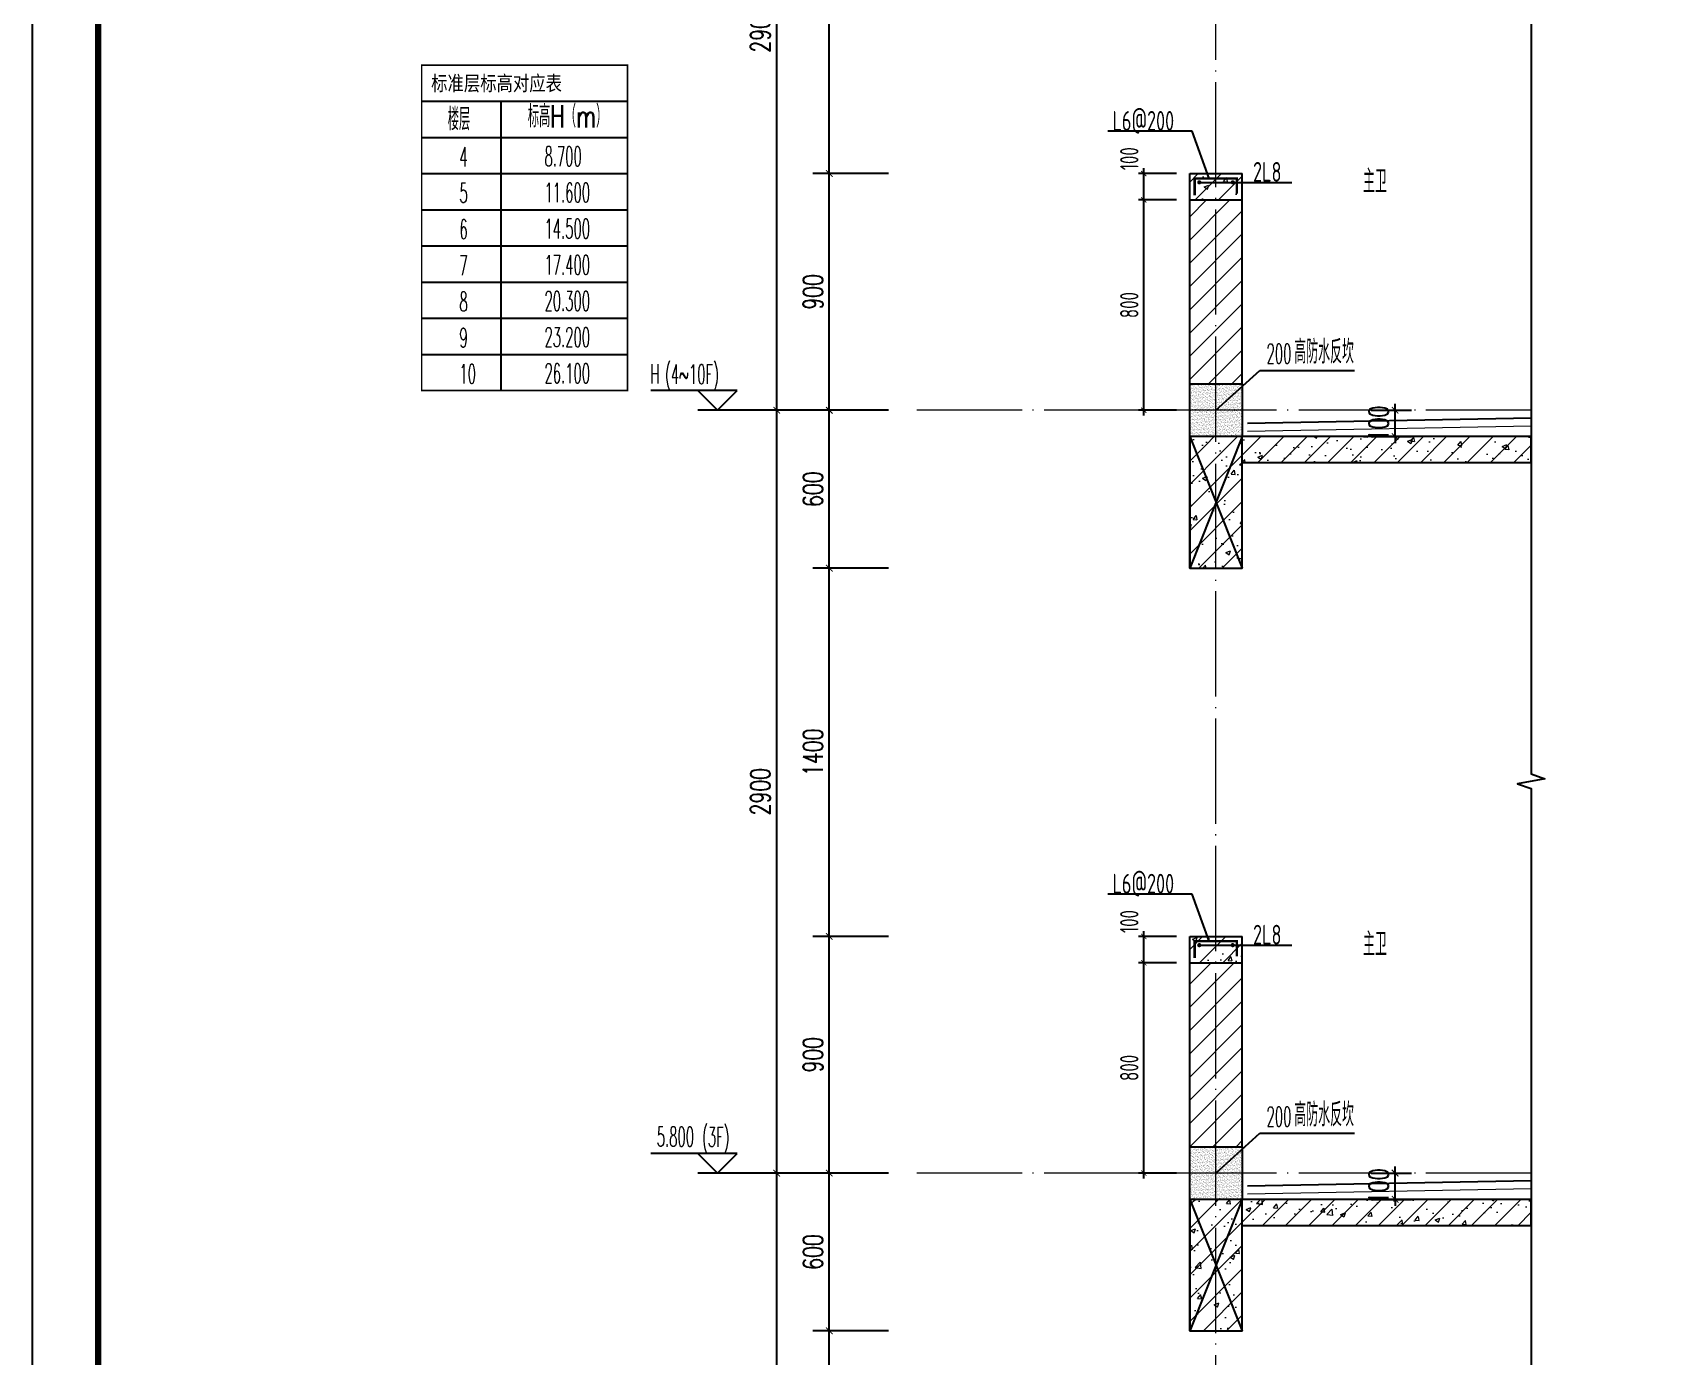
# Model space of a CAD drawing. Extents: x -461650 to 361314, y 245336 to 769729.
# Drawn here: x 277354 to 283522, y 665226 to 670259 of the extents above; entities that cross this region are included whole.
import ezdxf

# ---------------------------------------------------------------- set-up
doc = ezdxf.new("R2010")
doc.units = 0
doc.header["$LTSCALE"] = 1000
doc.linetypes.add('DOTE', pattern=[2.4200000000000004, 2, -0.2, 0.02, -0.2])
doc.layers.get('0').update_dxf_attribs({"linetype": 'CONTINUOUS'})
doc.layers.get('DEFPOINTS').update_dxf_attribs({"linetype": 'CONTINUOUS'})
for name, color, linetype in [('C-Sheet-图框', 101, 'CONTINUOUS'), ('DIM', 2, 'CONTINUOUS'), ('DIM_ELEV', 3, 'CONTINUOUS'), ('DIM_IDEN', 67, 'CONTINUOUS'), ('DIM_SYMB', 3, 'CONTINUOUS'), ('PUB_DIM', 3, 'CONTINUOUS'), ('PUB_TEXT', 2, 'CONTINUOUS'), ('REIN', 6, 'CONTINUOUS'), ('S-大样-砼线', 7, 'CONTINUOUS'), ('S-引出线', 40, 'CONTINUOUS'), ('TEXT', 2, 'CONTINUOUS'), ('WALL', 5, 'CONTINUOUS'), ('yichutu', 7, 'CONTINUOUS'), ('看线', 251, 'CONTINUOUS'), ('立面-看线', 251, 'CONTINUOUS')]:
    doc.layers.add(name, color=color, linetype=linetype)
for name, color, linetype, lineweight in [('DOTE', 19, 'DOTE', 9), ('PUB_HATCH', 8, 'CONTINUOUS', 9), ('内粉刷', 37, 'CONTINUOUS', 9), ('图框', 9, 'CONTINUOUS', 18)]:
    doc.layers.add(name, color=color, linetype=linetype, lineweight=lineweight)
doc.styles.add('_TCH_DIM', font='SIMPLEX.shx', dxfattribs={"width": 0.7, "bigfont": 'GBCBIG.shx'})
doc.styles.add('_TCH_DIM_T3', font='SIMPLEX', dxfattribs={"width": 0.7058823529411765, "bigfont": 'GBCBIG'})
doc.styles.add('DIM_FONT_T3', font='SIMPLEX', dxfattribs={"width": 0.7058823529411765, "bigfont": 'GBCBIG'})
doc.styles.add('TSSD_DIMENSION', font='Tssdeng.shx', dxfattribs={"width": 0.7, "bigfont": 'tssdchn.shx'})
doc.styles.add('w', font='tssdeng.shx', dxfattribs={"width": 0.8, "bigfont": 'tssdchn.shx'})
doc.styles.add('宋体', font='', dxfattribs={"height": 50})
doc.styles.get('宋体').set_extended_font_data('SimSun')
doc.dimstyles.new('_TCH_ARCH&&25', dxfattribs={"dimtxt": 74.375, "dimasz": 25, "dimexe": 62.5, "dimexo": 75, "dimgap": 25, "dimtad": 1, "dimdec": 0, "dimzin": 0, "dimdsep": 46, "dimtxsty": '_TCH_DIM_T3', "dimblk": 'ARCHTICK', "dimcen": 0.09, "dimclrt": 7, "dimazin": 0, "dimtfac": 1, "dimtdec": 0, "dimtix": 1, "dimtmove": 2, "dimatfit": 3, "dimldrblk": 'ARCHTICK', "dimfxl": 0, "dimtolj": 1, "dimtzin": 0, "dimarcsym": 0})
doc.dimstyles.new('TSSD_20_20', dxfattribs={"dimtxt": 60, "dimasz": 20, "dimexe": 20, "dimexo": 50, "dimgap": 20, "dimtad": 1, "dimdec": 0, "dimzin": 0, "dimdsep": 46, "dimtxsty": 'TSSD_DIMENSION', "dimblk": 'ARCHTICK', "dimblk1": 'ARCHTICK', "dimblk2": 'ARCHTICK', "dimcen": 0, "dimdle": 20, "dimclrt": 7, "dimadec": 0, "dimazin": 0, "dimtfac": 1, "dimtdec": 0, "dimtix": 1, "dimtmove": 2, "dimatfit": 3, "dimfxl": 0, "dimtolj": 1, "dimtzin": 0, "dimarcsym": 0})
pattern_1 = [(45, (0, 0), (-44.19417382415921, 44.19417382415922), []), (49.99999999999999, (0, 0), (179.3150456501884, -15.68803374564878), [18.75, -206.25]), (355, (0, 0), (-34.68783340325, 188.048033425003), [15, -165]), (100.4514, (14.94292, -1.307335), (144.6273454285054, 172.3598855152384), [15.9350475, -175.285528]), (46.18420000000002, (0, 50), (266.8102621564111, -41.37975358225452), [28.125, -309.3749999999999]), (96.6356, (22.23418625, 46.55167325), (233.6656763871758, 243.5294677251104), [23.902572, -262.92825]), (351.1842, (0, 50), (233.6654862834068, 243.5296502313311), [22.5, -247.5]), (21, (25, 37.5), (149.2267630296154, -100.6547226663347), [18.75, -206.25]), (326.0000000000001, (25, 37.5), (60.82883298039543, 181.2875112617133), [15, -165]), (71.4514, (37.43555825, 29.1120985), (210.0556571453725, 80.6326241774881), [15.9350475, -175.285528]), (37.50000000000001, (0, 0), (3.039963829322667, 83.22346345782788), [0, -163, 0, -167.5, 0, -165.625]), (7.499999999999999, (0, 0), (65.76738436053715, 98.60292797059006), [0, -95.5, 0, -159.25, 0, -63.125]), (327.5, (-55.75, 0), (133.4556090431022, -5.638717933594939), [0, -62.5, 0, -195, 0, -258.75]), (317.5, (-80.75, 0), (145.7965423355966, 25.02624558307943), [0, -81.25, 0, -129.5, 0, -183.75])]

# ---------------------------------------------------------------- blocks, each defined once
blk = doc.blocks.new('GFDDDDRG')
at = {"layer": '图框'}
blk.add_lwpolyline([(923309.7791572664, -107436.9617041193), (923309.7791572663, -159999.4617041193), (893609.7791572664, -159999.4617041193), (893609.7791572665, -107436.9617041193)], close=True, dxfattribs=at)
blk.add_lwpolyline([(923309.7791572664, -107436.9617041193), (923309.7791572663, -159999.4617041193), (893609.7791572664, -159999.4617041193), (893609.7791572665, -107436.9617041193)], close=True, dxfattribs=at)
at = {"layer": '图框', "const_width": 50}
blk.add_lwpolyline([(894109.7791572664, -159499.4617041193), (922809.7791572663, -159499.4617041193), (922809.7791572664, -108686.9617041193), (894109.7791572665, -108686.9617041193)], close=True, dxfattribs=at)
blk = doc.blocks.new('A$C4D992532')
at = {"layer": 'C-Sheet-图框', "color": 0}
for p, q in [((-871.8383832278196, 1099.999999999956), (-89.08579783234745, 1099.999999999956)), ((-871.8383832278196, 1099.999999999985), (-89.08579783234745, 1099.999999999985)), ((-571.5260266673286, 1099.999999999985), (-571.5260266673286, -1.455191522836685e-11)), ((-871.8383832278196, 962.4999999999854), (-89.08579783234745, 962.4999999999854)), ((-871.8383832278196, 824.9999999999854), (-89.08579783234745, 824.9999999999854)), ((-871.8383832278196, 687.4999999999854), (-89.08579783234745, 687.4999999999854)), ((-871.8383832278196, 549.9999999999854), (-89.08579783234745, 549.9999999999854)), ((-871.8383832278196, 412.4999999999854), (-89.08579783234745, 412.4999999999854)), ((-871.8383832278196, 274.9999999999854), (-89.08579783234745, 274.9999999999854)), ((-871.8383832278196, 137.4999999999854), (-89.08579783234745, 137.4999999999854))]:
    blk.add_line(p, q, dxfattribs=at)
at = {"layer": 'C-Sheet-图框', "color": 0, "const_width": 5.999999999999876}
blk.add_lwpolyline([(-871.8383832278196, -2.91038304567337e-11), (-89.08579783234745, 0), (-89.08579783234745, 1237.499999999956), (-871.8383832278196, 1237.499999999956)], close=True, dxfattribs=at)
at = {"layer": 'PUB_TEXT', "color": 2, "style": '宋体', "width": 0.8}
blk.add_text('标准层标高对应表', height=56.9620253164557, dxfattribs=at).set_placement((-835.8477062607417, 1139.932586226772))
at = {"layer": 'PUB_TEXT', "style": '_TCH_DIM'}
for s, height, width, p in [('楼层', 84.39716312056737, 0.7, (-772.7103564752033, 989.4725958884665)), ('标高H（m）', 84.39716312056737, 0.7, (-468.1956964195706, 1000.562479942731)), ('4', 74.375, 0.4941176470588236, (-728.4145376265515, 851.3391062311857)), ('8.700', 74.375, 0.4941176470588236, (-405.0415018692147, 853.2302326417557)), ('5', 74.375, 0.4941176470588236, (-728.4145376265515, 713.8391062311857)), ('11.600', 74.375, 0.4941176470588236, (-405.0415018692147, 715.7302326417266)), ('6', 74.375, 0.4941176470588236, (-728.4145376265515, 576.3391062311857)), ('14.500', 74.375, 0.4941176470588236, (-405.0415018692147, 578.2302326417266)), ('7', 74.375, 0.4941176470588236, (-728.4145376265515, 438.8391062311857)), ('17.400', 74.375, 0.4941176470588236, (-405.0415018692147, 440.7302326417266)), ('8', 74.375, 0.4941176470588236, (-728.4145376265515, 301.3391062311857)), ('20.300', 74.375, 0.4941176470588236, (-405.0415018692147, 303.2302326417266)), ('9', 74.375, 0.4941176470588236, (-728.4145376265515, 163.8391062311857)), ('23.200', 74.375, 0.4941176470588236, (-405.0415018693311, 165.7302326417266)), ('10', 74.375, 0.4941176470588236, (-728.4145376265515, 26.33910623118572)), ('26.100', 74.375, 0.4941176470588236, (-405.0415018693311, 28.23023264172662))]:
    blk.add_text(s, height=height, dxfattribs=dict(at, width=width)).set_placement(p)
blk = doc.blocks.new('yct-1051-594-26275-14850-25-1002.0')
at = {"layer": 'yichutu', "color": 7}
blk.add_lwpolyline([(0, 0), (0, 14850), (26275, 14850), (26275, 0)], close=True, dxfattribs=at)
blk = doc.blocks.new('_ArchTick')
at = {"color": 0, "linetype": 'ByBlock', "const_width": 0.15}
blk.add_lwpolyline([(-0.5, -0.5), (0.5, 0.5)], dxfattribs=at)
blk = doc.blocks.new('*D266')
at = {"layer": 'DEFPOINTS', "color": 0}
for p in [(1158057.574142566, 465143.3721649078), (1158223.534027657, 465143.3721649078), (1158057.574142566, 465043.3721650917)]:
    blk.add_point(p, dxfattribs=at)
at = {"layer": 'PUB_DIM', "color": 0, "lineweight": -2}
for p, q in [((1158132.574142566, 465143.3721649078), (1158286.034027657, 465143.3721649078)), ((1158223.534027657, 465143.3721649078), (1158223.534027657, 465168.3721649078)), ((1158223.534027657, 465043.3721650917), (1158223.534027657, 465143.3721649078)), ((1158132.574142566, 465043.3721650917), (1158286.034027657, 465043.3721650917)), ((1158223.534027657, 465043.3721650917), (1158223.534027657, 465018.3721650917))]:
    blk.add_line(p, q, dxfattribs=at)
at = {"layer": 'PUB_DIM', "color": 0, "lineweight": -2, "xscale": 25, "yscale": 25, "zscale": 25}
for p, rotation in [((1158223.534027657, 465143.3721649078), 270), ((1158223.534027657, 465043.3721650917), 90)]:
    blk.add_blockref('_ArchTick', p, dxfattribs=dict(at, rotation=rotation))
at = {"layer": 'PUB_DIM', "color": 7, "insert": (1158161.346527657, 465093.3721649999), "char_height": 74.375, "attachment_point": 5, "rotation": 90, "style": '_TCH_DIM_T3'}
blk.add_mtext('\\A1;100', dxfattribs=at)
blk = doc.blocks.new('*D912')
at = {"layer": 'DEFPOINTS', "color": 0}
for p in [(280383.7566937079, 665322.9823090263), (280683.7566937286, 665322.9823090263), (280683.7566937286, 663922.9824465467)]:
    blk.add_point(p, dxfattribs=at)
at = {"layer": 'PUB_DIM', "color": 0, "lineweight": -2}
for p, q in [((280608.7566937286, 665322.9823090263), (280321.2566937079, 665322.9823090263)), ((280383.7566937079, 663922.9824465467), (280383.7566937079, 665322.9823090263)), ((280608.7566937286, 663922.9824465467), (280321.2566937079, 663922.9824465467))]:
    blk.add_line(p, q, dxfattribs=at)
at = {"layer": 'PUB_DIM', "color": 0, "lineweight": -2, "xscale": 25, "yscale": 25, "zscale": 25}
for p, rotation in [((280383.7566937079, 665322.9823090263), 90), ((280383.7566937079, 663922.9824465467), 270)]:
    blk.add_blockref('_ArchTick', p, dxfattribs=dict(at, rotation=rotation))
at = {"layer": 'PUB_DIM', "color": 7, "insert": (280321.5691937078, 664622.9823777867), "char_height": 74.375, "attachment_point": 5, "rotation": 90, "style": '_TCH_DIM_T3'}
blk.add_mtext('\\A1;1400', dxfattribs=at)
blk = doc.blocks.new('*D913')
at = {"layer": 'DEFPOINTS', "color": 0}
for p in [(280383.7566937079, 665922.9823090261), (280683.7566937286, 665922.9823090261), (280683.7566937286, 665322.9823090263)]:
    blk.add_point(p, dxfattribs=at)
at = {"layer": 'PUB_DIM', "color": 0, "lineweight": -2}
for p, q in [((280608.7566937286, 665922.9823090261), (280321.2566937079, 665922.9823090261)), ((280383.7566937079, 665322.9823090263), (280383.7566937079, 665922.9823090261)), ((280608.7566937286, 665322.9823090263), (280321.2566937079, 665322.9823090263))]:
    blk.add_line(p, q, dxfattribs=at)
at = {"layer": 'PUB_DIM', "color": 0, "lineweight": -2, "xscale": 25, "yscale": 25, "zscale": 25}
for p, rotation in [((280383.7566937079, 665922.9823090261), 90), ((280383.7566937079, 665322.9823090263), 270)]:
    blk.add_blockref('_ArchTick', p, dxfattribs=dict(at, rotation=rotation))
at = {"layer": 'PUB_DIM', "color": 7, "insert": (280321.5691937078, 665622.9823090263), "char_height": 74.375, "attachment_point": 5, "rotation": 90, "style": '_TCH_DIM_T3'}
blk.add_mtext('\\A1;600', dxfattribs=at)
blk = doc.blocks.new('*D914')
at = {"layer": 'DEFPOINTS', "color": 0}
for p in [(280383.7566937079, 666822.9824465467), (280683.7566937286, 666822.9824465467), (280683.7566937286, 665922.9823090261)]:
    blk.add_point(p, dxfattribs=at)
at = {"layer": 'PUB_DIM', "color": 0, "lineweight": -2}
for p, q in [((280608.7566937286, 666822.9824465467), (280321.2566937079, 666822.9824465467)), ((280383.7566937079, 665922.9823090261), (280383.7566937079, 666822.9824465467)), ((280608.7566937286, 665922.9823090261), (280321.2566937079, 665922.9823090261))]:
    blk.add_line(p, q, dxfattribs=at)
at = {"layer": 'PUB_DIM', "color": 0, "lineweight": -2, "xscale": 25, "yscale": 25, "zscale": 25}
for p, rotation in [((280383.7566937079, 666822.9824465467), 90), ((280383.7566937079, 665922.9823090261), 270)]:
    blk.add_blockref('_ArchTick', p, dxfattribs=dict(at, rotation=rotation))
at = {"layer": 'PUB_DIM', "color": 7, "insert": (280321.5691937078, 666372.9823777864), "char_height": 74.375, "attachment_point": 5, "rotation": 90, "style": '_TCH_DIM_T3'}
blk.add_mtext('\\A1;900', dxfattribs=at)
blk = doc.blocks.new('*D915')
at = {"layer": 'DEFPOINTS', "color": 0}
for p in [(280383.7566937079, 668222.9823090261), (280683.7566937286, 668222.9823090261), (280683.7566937286, 666822.9824465467)]:
    blk.add_point(p, dxfattribs=at)
at = {"layer": 'PUB_DIM', "color": 0, "lineweight": -2}
for p, q in [((280608.7566937286, 668222.9823090261), (280321.2566937079, 668222.9823090261)), ((280383.7566937079, 666822.9824465467), (280383.7566937079, 668222.9823090261)), ((280608.7566937286, 666822.9824465467), (280321.2566937079, 666822.9824465467))]:
    blk.add_line(p, q, dxfattribs=at)
at = {"layer": 'PUB_DIM', "color": 0, "lineweight": -2, "xscale": 25, "yscale": 25, "zscale": 25}
for p, rotation in [((280383.7566937079, 668222.9823090261), 90), ((280383.7566937079, 666822.9824465467), 270)]:
    blk.add_blockref('_ArchTick', p, dxfattribs=dict(at, rotation=rotation))
at = {"layer": 'PUB_DIM', "color": 7, "insert": (280321.5691937078, 667522.9823777864), "char_height": 74.375, "attachment_point": 5, "rotation": 90, "style": '_TCH_DIM_T3'}
blk.add_mtext('\\A1;1400', dxfattribs=at)
blk = doc.blocks.new('*D916')
at = {"layer": 'DEFPOINTS', "color": 0}
for p in [(280383.7566937079, 668822.9823090257), (280683.7566937286, 668822.9823090257), (280683.7566937286, 668222.9823090261)]:
    blk.add_point(p, dxfattribs=at)
at = {"layer": 'PUB_DIM', "color": 0, "lineweight": -2}
for p, q in [((280608.7566937286, 668822.9823090257), (280321.2566937079, 668822.9823090257)), ((280383.7566937079, 668222.9823090261), (280383.7566937079, 668822.9823090257)), ((280608.7566937286, 668222.9823090261), (280321.2566937079, 668222.9823090261))]:
    blk.add_line(p, q, dxfattribs=at)
at = {"layer": 'PUB_DIM', "color": 0, "lineweight": -2, "xscale": 25, "yscale": 25, "zscale": 25}
for p, rotation in [((280383.7566937079, 668822.9823090257), 90), ((280383.7566937079, 668222.9823090261), 270)]:
    blk.add_blockref('_ArchTick', p, dxfattribs=dict(at, rotation=rotation))
at = {"layer": 'PUB_DIM', "color": 7, "insert": (280321.5691937078, 668522.982309026), "char_height": 74.375, "attachment_point": 5, "rotation": 90, "style": '_TCH_DIM_T3'}
blk.add_mtext('\\A1;600', dxfattribs=at)
blk = doc.blocks.new('*D917')
at = {"layer": 'DEFPOINTS', "color": 0}
for p in [(280383.7566937079, 669722.9824465464), (280683.7566937286, 669722.9824465464), (280683.7566937286, 668822.9823090257)]:
    blk.add_point(p, dxfattribs=at)
at = {"layer": 'PUB_DIM', "color": 0, "lineweight": -2}
for p, q in [((280608.7566937286, 669722.9824465464), (280321.2566937079, 669722.9824465464)), ((280383.7566937079, 668822.9823090257), (280383.7566937079, 669722.9824465464)), ((280608.7566937286, 668822.9823090257), (280321.2566937079, 668822.9823090257))]:
    blk.add_line(p, q, dxfattribs=at)
at = {"layer": 'PUB_DIM', "color": 0, "lineweight": -2, "xscale": 25, "yscale": 25, "zscale": 25}
for p, rotation in [((280383.7566937079, 669722.9824465464), 90), ((280383.7566937079, 668822.9823090257), 270)]:
    blk.add_blockref('_ArchTick', p, dxfattribs=dict(at, rotation=rotation))
at = {"layer": 'PUB_DIM', "color": 7, "insert": (280321.5691937078, 669272.9823777862), "char_height": 74.375, "attachment_point": 5, "rotation": 90, "style": '_TCH_DIM_T3'}
blk.add_mtext('\\A1;900', dxfattribs=at)
blk = doc.blocks.new('*D918')
at = {"layer": 'DEFPOINTS', "color": 0}
for p in [(280383.7566937079, 671122.9823090126), (280683.7566937286, 671122.9823090126), (280683.7566937286, 669722.9824465464)]:
    blk.add_point(p, dxfattribs=at)
at = {"layer": 'PUB_DIM', "color": 0, "lineweight": -2}
for p, q in [((280608.7566937286, 671122.9823090126), (280321.2566937079, 671122.9823090126)), ((280383.7566937079, 669722.9824465464), (280383.7566937079, 671122.9823090126)), ((280608.7566937286, 669722.9824465464), (280321.2566937079, 669722.9824465464))]:
    blk.add_line(p, q, dxfattribs=at)
at = {"layer": 'PUB_DIM', "color": 0, "lineweight": -2, "xscale": 25, "yscale": 25, "zscale": 25}
for p, rotation in [((280383.7566937079, 671122.9823090126), 90), ((280383.7566937079, 669722.9824465464), 270)]:
    blk.add_blockref('_ArchTick', p, dxfattribs=dict(at, rotation=rotation))
at = {"layer": 'PUB_DIM', "color": 7, "insert": (280321.5691937078, 670422.9823777797), "char_height": 74.375, "attachment_point": 5, "rotation": 90, "style": '_TCH_DIM_T3'}
blk.add_mtext('\\A1;1400', dxfattribs=at)
blk = doc.blocks.new('*D926')
at = {"layer": 'DEFPOINTS', "color": 0}
for p in [(280183.756693703, 665922.982309026), (280683.7566937282, 665922.982309026), (280683.7566937282, 663022.982309026)]:
    blk.add_point(p, dxfattribs=at)
at = {"layer": 'PUB_DIM', "color": 0, "lineweight": -2}
for p, q in [((280608.7566937282, 665922.982309026), (280121.256693703, 665922.982309026)), ((280183.756693703, 663022.982309026), (280183.756693703, 665922.982309026)), ((280608.7566937282, 663022.982309026), (280121.256693703, 663022.982309026))]:
    blk.add_line(p, q, dxfattribs=at)
at = {"layer": 'PUB_DIM', "color": 0, "lineweight": -2, "xscale": 25, "yscale": 25, "zscale": 25}
for p, rotation in [((280183.756693703, 665922.982309026), 90), ((280183.756693703, 663022.982309026), 270)]:
    blk.add_blockref('_ArchTick', p, dxfattribs=dict(at, rotation=rotation))
at = {"layer": 'PUB_DIM', "color": 7, "insert": (280121.5691937029, 664472.9823090261), "char_height": 74.375, "attachment_point": 5, "rotation": 90, "style": '_TCH_DIM_T3'}
blk.add_mtext('\\A1;2900', dxfattribs=at)
blk = doc.blocks.new('*D927')
at = {"layer": 'DEFPOINTS', "color": 0}
for p in [(280183.756693703, 668822.9823090257), (280683.7566937282, 668822.9823090257), (280683.7566937282, 665922.982309026)]:
    blk.add_point(p, dxfattribs=at)
at = {"layer": 'PUB_DIM', "color": 0, "lineweight": -2}
for p, q in [((280608.7566937282, 668822.9823090257), (280121.256693703, 668822.9823090257)), ((280183.756693703, 665922.982309026), (280183.756693703, 668822.9823090257)), ((280608.7566937282, 665922.982309026), (280121.256693703, 665922.982309026))]:
    blk.add_line(p, q, dxfattribs=at)
at = {"layer": 'PUB_DIM', "color": 0, "lineweight": -2, "xscale": 25, "yscale": 25, "zscale": 25}
for p, rotation in [((280183.756693703, 668822.9823090257), 90), ((280183.756693703, 665922.982309026), 270)]:
    blk.add_blockref('_ArchTick', p, dxfattribs=dict(at, rotation=rotation))
at = {"layer": 'PUB_DIM', "color": 7, "insert": (280121.5691937029, 667372.982309026), "char_height": 74.375, "attachment_point": 5, "rotation": 90, "style": '_TCH_DIM_T3'}
blk.add_mtext('\\A1;2900', dxfattribs=at)
blk = doc.blocks.new('*D928')
at = {"layer": 'DEFPOINTS', "color": 0}
for p in [(280183.756693703, 671722.982309026), (280683.7566937282, 671722.982309026), (280683.7566937282, 668822.9823090257)]:
    blk.add_point(p, dxfattribs=at)
at = {"layer": 'PUB_DIM', "color": 0, "lineweight": -2}
for p, q in [((280608.7566937282, 671722.982309026), (280121.256693703, 671722.982309026)), ((280183.756693703, 668822.9823090257), (280183.756693703, 671722.982309026)), ((280608.7566937282, 668822.9823090257), (280121.256693703, 668822.9823090257))]:
    blk.add_line(p, q, dxfattribs=at)
at = {"layer": 'PUB_DIM', "color": 0, "lineweight": -2, "xscale": 25, "yscale": 25, "zscale": 25}
for p, rotation in [((280183.756693703, 671722.982309026), 90), ((280183.756693703, 668822.9823090257), 270)]:
    blk.add_blockref('_ArchTick', p, dxfattribs=dict(at, rotation=rotation))
at = {"layer": 'PUB_DIM', "color": 7, "insert": (280121.5691937029, 670272.982309026), "char_height": 74.375, "attachment_point": 5, "rotation": 90, "style": '_TCH_DIM_T3'}
blk.add_mtext('\\A1;2900', dxfattribs=at)
blk = doc.blocks.new('20210809.02282059')
at = {"layer": 'REIN', "const_width": 9}
blk.add_lwpolyline([(87484.17413905729, 66580.93723980524), (87484.17413905729, 66644.7473179046), (87644.05902665015, 66644.7473179046), (87644.05902665015, 66586.78243779903)], dxfattribs=at)
at = {"layer": 'REIN', "const_width": 8}
for points in [[(87497.66146427253, 66629.68552062381, 1), (87505.66146427253, 66629.68552062381, 1)], [(87625.09821334062, 66629.68552062381, 1), (87633.09821334062, 66629.68552062381, 1)]]:
    blk.add_lwpolyline(points, format="xyb", close=True, dxfattribs=at)
at = {"layer": 'S-引出线'}
for p, q in [((87474.5888281595, 66823.76058760582), (87154.50981688779, 66823.76058760582)), ((87538.80876634456, 66644.7473179046), (87474.5888281595, 66823.76058760582)), ((87501.66146427253, 66629.68552062381), (87853.2882327484, 66629.68552062381))]:
    blk.add_line(p, q, dxfattribs=at)
at = {"layer": 'TEXT', "style": 'w', "width": 0.7}
for s, p in [('L6@200', (87171.47256206069, 66825.93027499522)), ('2L8', (87706.15828353167, 66632.06966891466))]:
    blk.add_text(s, height=75, rotation=1.867629851175362e-07, dxfattribs=at).set_placement(p)
blk = doc.blocks.new('20210809.03232467')
at = {"layer": 'S-大样-砼线'}
for p, q in [((87154.50981688779, 67080.93735919218), (87354.50981570501, 66580.93723981472)), ((87354.51276363153, 67080.93735919014), (87154.51276483014, 66580.93723980524))]:
    blk.add_line(p, q, dxfattribs=at)
blk.add_lwpolyline([(87354.50982275046, 67080.93735918641), (87154.50981688779, 67080.93735918641), (87154.50981688965, 66580.93723980896), (87354.5098227514, 66580.93723980896)], close=True, dxfattribs=at)
blk = doc.blocks.new('*D2002')
at = {"layer": 'DEFPOINTS', "color": 0}
for p in [(281579.3400910634, 669722.9824465464), (281753.9508575127, 669722.9824465464), (281753.9508575127, 669622.9824465465)]:
    blk.add_point(p, dxfattribs=at)
at = {"layer": 'DIM', "color": 0, "lineweight": -2}
for p, q in [((281703.9508575127, 669722.9824465464), (281559.3400910634, 669722.9824465464)), ((281579.3400910634, 669602.9824465465), (281579.3400910634, 669742.9824465464)), ((281703.9508575127, 669622.9824465465), (281559.3400910634, 669622.9824465465))]:
    blk.add_line(p, q, dxfattribs=at)
at = {"layer": 'DIM', "color": 0, "lineweight": -2, "xscale": 20, "yscale": 20, "zscale": 20}
for p, rotation in [((281579.3400910634, 669722.9824465464), 90), ((281579.3400910634, 669622.9824465465), 270)]:
    blk.add_blockref('_ArchTick', p, dxfattribs=dict(at, rotation=rotation))
at = {"layer": 'DIM', "color": 7, "insert": (281524.3400910633, 669779.4311644953), "char_height": 70, "attachment_point": 5, "rotation": 90, "style": 'TSSD_DIMENSION'}
blk.add_mtext('\\A1;100', dxfattribs=at)
blk = doc.blocks.new('*D2003')
at = {"layer": 'DEFPOINTS', "color": 0}
for p in [(281579.3400910634, 666822.9824465467), (281753.9508575127, 666822.9824465467), (281753.9508575127, 666722.9824465468)]:
    blk.add_point(p, dxfattribs=at)
at = {"layer": 'DIM', "color": 0, "lineweight": -2}
for p, q in [((281703.9508575127, 666822.9824465467), (281559.3400910634, 666822.9824465467)), ((281579.3400910634, 666702.9824465468), (281579.3400910634, 666842.9824465467)), ((281703.9508575127, 666722.9824465468), (281559.3400910634, 666722.9824465468))]:
    blk.add_line(p, q, dxfattribs=at)
at = {"layer": 'DIM', "color": 0, "lineweight": -2, "xscale": 20, "yscale": 20, "zscale": 20}
for p, rotation in [((281579.3400910634, 666822.9824465467), 90), ((281579.3400910634, 666722.9824465468), 270)]:
    blk.add_blockref('_ArchTick', p, dxfattribs=dict(at, rotation=rotation))
at = {"layer": 'DIM', "color": 7, "insert": (281524.3400910633, 666879.4311644955), "char_height": 70, "attachment_point": 5, "rotation": 90, "style": 'TSSD_DIMENSION'}
blk.add_mtext('\\A1;100', dxfattribs=at)
blk = doc.blocks.new('*D2033')
at = {"layer": 'DEFPOINTS', "color": 0}
for p in [(281579.3400910634, 666722.9824465468), (281753.9508575127, 666722.9824465468), (281753.9508575127, 665922.982309026)]:
    blk.add_point(p, dxfattribs=at)
at = {"layer": 'DIM', "color": 0, "lineweight": -2}
for p, q in [((281579.3400910634, 665902.982309026), (281579.3400910634, 666742.9824465468)), ((281703.9508575127, 666722.9824465468), (281559.3400910634, 666722.9824465468)), ((281703.9508575127, 665922.982309026), (281559.3400910634, 665922.982309026))]:
    blk.add_line(p, q, dxfattribs=at)
at = {"layer": 'DIM', "color": 0, "lineweight": -2, "xscale": 20, "yscale": 20, "zscale": 20}
for p, rotation in [((281579.3400910634, 666722.9824465468), 90), ((281579.3400910634, 665922.982309026), 270)]:
    blk.add_blockref('_ArchTick', p, dxfattribs=dict(at, rotation=rotation))
at = {"layer": 'DIM', "color": 7, "insert": (281524.3400910633, 666322.9823777864), "char_height": 70, "attachment_point": 5, "rotation": 90, "style": 'TSSD_DIMENSION'}
blk.add_mtext('\\A1;800', dxfattribs=at)
blk = doc.blocks.new('*D2034')
at = {"layer": 'DEFPOINTS', "color": 0}
for p in [(281579.3400910634, 669622.9824465465), (281753.9508575127, 669622.9824465465), (281753.9508575127, 668822.9823090257)]:
    blk.add_point(p, dxfattribs=at)
at = {"layer": 'DIM', "color": 0, "lineweight": -2}
for p, q in [((281579.3400910634, 668802.9823090257), (281579.3400910634, 669642.9824465465)), ((281703.9508575127, 669622.9824465465), (281559.3400910634, 669622.9824465465)), ((281703.9508575127, 668822.9823090257), (281559.3400910634, 668822.9823090257))]:
    blk.add_line(p, q, dxfattribs=at)
at = {"layer": 'DIM', "color": 0, "lineweight": -2, "xscale": 20, "yscale": 20, "zscale": 20}
for p, rotation in [((281579.3400910634, 669622.9824465465), 90), ((281579.3400910634, 668822.9823090257), 270)]:
    blk.add_blockref('_ArchTick', p, dxfattribs=dict(at, rotation=rotation))
at = {"layer": 'DIM', "color": 7, "insert": (281524.3400910633, 669222.9823777862), "char_height": 70, "attachment_point": 5, "rotation": 90, "style": 'TSSD_DIMENSION'}
blk.add_mtext('\\A1;800', dxfattribs=at)
blk = doc.blocks.new('gdfgdgrdfaw')
at = {"layer": 'PUB_HATCH'}
h = blk.add_hatch(dxfattribs=at)
h.set_pattern_fill('钢筋混凝土', color=256, scale=25, style=0)
h.set_pattern_definition(pattern_1)
h.paths.add_polyline_path([(1157642.391776409, 465943.3721650821), (1157642.391776409, 466043.3721650821), (1157442.391776409, 466043.3721650821), (1157442.391776409, 465943.3721650821)])
h = blk.add_hatch(dxfattribs=at)
h.set_pattern_fill('普通砖', color=256, scale=25, style=0)
h.set_pattern_definition([(45, (0, 44.8778375), (-44.19419150182874, 44.19419150182875), [])])
h.paths.add_polyline_path([(1157642.391769704, 465243.3721650823), (1157642.391769704, 465943.3721650821), (1157442.391769704, 465943.3721650821), (1157442.391769704, 465243.3721650823)])
h = blk.add_hatch(dxfattribs=at)
h.set_pattern_fill('钢筋混凝土', color=256, scale=25, style=0)
h.set_pattern_definition(pattern_1)
h.paths.add_polyline_path([(1157642.391769704, 464543.3721639105), (1157642.391774331, 464943.3721650844), (1157442.391775368, 465043.3721651007), (1157442.391769704, 464543.3721662128)])
h = blk.add_hatch(dxfattribs=at)
h.set_pattern_fill('钢筋混凝土', color=256, scale=25, style=0)
h.set_pattern_definition(pattern_1)
h.paths.add_polyline_path([(1158740.916688931, 465043.3721650868), (1157442.391775368, 465043.3721651007), (1157642.391774331, 464943.3721650844), (1158740.916688931, 464943.3721650868)])
at = {"layer": '立面-看线'}
h = blk.add_hatch(dxfattribs=at)
h.set_pattern_fill('碎沙', color=256, scale=4)
h.set_pattern_definition([(37.50000000000001, (356389.1521258352, 79681.41970536293), (-0.32000625919681, 9.788264746586847), [0, -7.7216, 0, -8.636000000000001, 0, -8.255]), (7.499999999999999, (356389.1521258352, 79681.41970536293), (8.990465662760052, 14.33650201136708), [0, -4.1656, 0, -6.9596, 0, -2.667]), (327.5, (356382.9037258351, 79681.41970536293), (15.81984740482916, 0.028743693570914), [0, -2.54, 0, -9.144, 0, -11.938]), (317.5, (356382.9037258351, 79681.41970536293), (15.27112904944595, 4.458586465144325), [0, -1.27, 0, -5.9944, 0, -6.858])])
h.paths.add_polyline_path([(1157442.391776461, 465043.3721649967), (1157642.391776523, 465043.3721646604), (1157642.391776554, 465243.3721648258), (1157442.391776492, 465243.3721653387)])
at = {"layer": 'DIM_IDEN'}
for p, q in [((1157542.392034936, 465143.3722684763), (1157709.202950143, 465294.8897628722)), ((1157709.202950143, 465294.8897628722), (1158069.379461748, 465294.8897628722))]:
    blk.add_line(p, q, dxfattribs=at)
at = {"layer": 'WALL'}
for p, q in [((1157442.391776409, 465943.3721650821), (1157442.391776409, 466043.3721650821)), ((1157442.391776409, 466043.3721650821), (1157642.391776409, 466043.3721650821)), ((1157642.391776409, 465943.3721650821), (1157642.391776409, 466043.3721650821)), ((1157442.391769704, 465243.3721650823), (1157442.391769704, 465943.3721650821)), ((1157442.391776409, 465943.3721650821), (1157642.391776409, 465943.3721650821)), ((1157642.391769704, 465243.3721650823), (1157642.391769704, 465943.3721650821)), ((1157442.391769704, 465243.3721650823), (1157642.391769704, 465243.3721650823)), ((1157442.391769704, 464543.3721662128), (1157442.391775368, 465043.3721651007)), ((1158740.916688931, 465043.3721650868), (1157442.391775368, 465043.3721651007)), ((1158740.916688931, 464943.3721650868), (1158740.916688931, 465043.3721650868)), ((1158740.916688931, 464943.3721650868), (1157642.391774331, 464943.3721650844)), ((1157642.391769704, 464543.3721639105), (1157642.391774331, 464943.3721650844)), ((1157442.391769704, 464543.3721662128), (1157642.391769704, 464543.3721639105))]:
    blk.add_line(p, q, dxfattribs=at)
blk.add_lwpolyline([(1157442.391776455, 465243.3721650823), (1157642.391776591, 465243.3721650823), (1157642.391776591, 465043.3721650823), (1157442.391776455, 465043.3721650823)], close=True, dxfattribs=at)
at = {"layer": '内粉刷'}
blk.add_lwpolyline([(1158740.916688931, 465083.372165086), (1157662.391775905, 465063.3832221435)], dxfattribs=at)
at = {"layer": '看线', "color": 32}
blk.add_lwpolyline([(1158740.916688931, 465113.372165086), (1157662.391775905, 465093.3832221435)], dxfattribs=at)
at = {"layer": 'PUB_TEXT', "style": 'DIM_FONT_T3'}
for s, height, width, p in [('主卫', 89.36170212765958, 0.7058823529411765, (1158101.60987159, 465968.9951432003)), ('高防水反坎', 89.36170212765958, 0.7058823529411765, (1157840.094417944, 465321.1397628722)), ('200', 74.375, 0.4982698961937717, (1157734.212065002, 465321.1397628722))]:
    blk.add_text(s, height=height, dxfattribs=dict(at, width=width)).set_placement(p)
at = {"layer": 'PUB_DIM'}
dim = blk.add_aligned_dim(p1=(1158057.574142566, 465043.3721650917), p2=(1158057.574142566, 465143.3721649078), distance=-165.9598850910552, dimstyle='_TCH_ARCH&&25', dxfattribs=at)
dim.commit()
dim.dimension.update_dxf_attribs({"geometry": '*D266', "text_midpoint": (1158161.346527657, 465093.3721649999)})

msp = doc.modelspace()

# ---------------------------------------------------------------- linework, layer by layer
at = {"layer": 'DIM_ELEV'}
for p, q in [((280033.7566937021, 668897.9823090257), (279705.7566937021, 668897.9823090257)), ((279958.7566937021, 668822.9823090257), (279883.7566937021, 668897.9823090257)), ((279958.7566937021, 668822.9823090257), (280033.7566937021, 668897.9823090257)), ((280383.7566937078, 668822.9823090257), (279883.7566937021, 668822.9823090257)), ((280033.7566937021, 665997.982309026), (279705.7566937021, 665997.982309026)), ((279958.7566937021, 665922.982309026), (279883.7566937021, 665997.982309026)), ((279958.7566937021, 665922.982309026), (280033.7566937021, 665997.982309026)), ((280383.7566937078, 665922.982309026), (279883.7566937021, 665922.982309026))]:
    msp.add_line(p, q, dxfattribs=at)
at = {"layer": 'DIM_SYMB'}
msp.add_lwpolyline([(283052.4757700352, 676102.9823090201), (283052.4757700347, 667441.10616422), (283104.9757700347, 667421.997726921), (282999.9757700347, 667403.4833939467), (283052.4757700347, 667384.85616422), (283052.4757700342, 658722.9800194199)], dxfattribs=at)
at = {"layer": 'DOTE', "color": 1, "linetype": 'DOTE', "ltscale": 0.2}
for p, q in [((281853.9508508084, 659022.9800194199), (281853.9508508082, 676702.9823090198)), ((283052.4757700347, 668822.9823090257), (280683.7566937286, 668822.9823090257)), ((283052.4757700347, 665922.982309026), (280683.7566937286, 665922.982309026))]:
    msp.add_line(p, q, dxfattribs=at)

# ---------------------------------------------------------------- block references
at = {"xscale": 0.5, "yscale": 0.5, "zscale": 0.5}
msp.add_blockref('GFDDDDRG', (-169451.0362156018, 734849.487923616), dxfattribs=at)
for name, p in [('A$C4D992532', (279705.7566937021, 668897.9823090257)), ('gdfgdgrdfaw', (-875688.4409188963, 200779.6102814645))]:
    msp.add_blockref(name, p)
at = {"layer": 'PUB_TEXT'}
msp.add_blockref('gdfgdgrdfaw', (-875688.4409188963, 203679.6102814643), dxfattribs=at)
at = {"layer": 'REIN'}
for p in [(194288.7680702559, 603059.8756824553), (194288.7680702559, 600159.8756824555)]:
    msp.add_blockref('20210809.02282059', p, dxfattribs=at)
at = {"layer": 'yichutu', "rotation": 270}
msp.add_blockref('yct-1051-594-26275-14850-25-1002.0', (277353.8533630314, 681131.0070715563), dxfattribs=at)
at = {"layer": '立面-看线'}
for p in [(194599.441068145, 601642.0452055659), (194599.441068145, 598742.0452055661)]:
    msp.add_blockref('20210809.03232467', p, dxfattribs=at)

# ---------------------------------------------------------------- texts
at = {"layer": 'PUB_TEXT', "style": '_TCH_DIM', "width": 0.4941176470588236}
for s, p in [('H', (279703.1566937021, 668924.2323090257)), ('(4~10F)', (279758.9316937021, 668923.0073090257)), ('5.800', (279727.6566937021, 666024.232309026)), ('(3F)', (279899.8066937021, 666023.007309026))]:
    msp.add_text(s, height=74.375, dxfattribs=at).set_placement(p)

# ---------------------------------------------------------------- dimensions: what is measured, and where the dimension line sits
at = {"layer": 'DIM'}
for base, p1, p2, picture, middle in [((281579.3400910634, 669722.9824465464), (281753.9508575127, 669622.9824465465), (281753.9508575127, 669722.9824465464), '*D2002', (281524.3400910633, 669779.4311644953)), ((281579.3400910634, 666822.9824465467), (281753.9508575127, 666722.9824465468), (281753.9508575127, 666822.9824465467), '*D2003', (281524.3400910633, 666879.4311644955))]:
    dim = msp.add_linear_dim(base=base, p1=p1, p2=p2, angle=90, dimstyle='TSSD_20_20', override={"dimtxt": 70}, dxfattribs=at)
    dim.commit()
    dim.dimension.update_dxf_attribs({"geometry": picture, "text_midpoint": middle, "dimtype": 161})
for p1, p2, picture, middle in [((281753.9508575127, 668822.9823090257), (281753.9508575127, 669622.9824465465), '*D2034', (281524.3400910633, 669222.9823777862)), ((281753.9508575127, 665922.982309026), (281753.9508575127, 666722.9824465468), '*D2033', (281524.3400910633, 666322.9823777864))]:
    dim = msp.add_aligned_dim(p1=p1, p2=p2, distance=174.61076644930287, dimstyle='TSSD_20_20', override={"dimtxt": 70}, dxfattribs=at)
    dim.commit()
    dim.dimension.update_dxf_attribs({"geometry": picture, "text_midpoint": middle})
at = {"layer": 'PUB_DIM'}
for p1, p2, distance, picture, middle in [((280683.7566937282, 668822.9823090257), (280683.7566937282, 671722.982309026), 500.0000000252039, '*D928', (280121.5691937029, 670272.982309026)), ((280683.7566937286, 669722.9824465464), (280683.7566937286, 671122.9823090126), 300.0000000207219, '*D918', (280321.5691937078, 670422.9823777797)), ((280683.7566937286, 668822.9823090257), (280683.7566937286, 669722.9824465464), 300.0000000207219, '*D917', (280321.5691937078, 669272.9823777862)), ((280683.7566937282, 665922.982309026), (280683.7566937282, 668822.9823090257), 500.0000000252039, '*D927', (280121.5691937029, 667372.982309026)), ((280683.7566937286, 668222.9823090261), (280683.7566937286, 668822.9823090257), 300.0000000207219, '*D916', (280321.5691937078, 668522.982309026)), ((280683.7566937286, 666822.9824465467), (280683.7566937286, 668222.9823090261), 300.0000000207219, '*D915', (280321.5691937078, 667522.9823777864)), ((280683.7566937286, 665922.9823090261), (280683.7566937286, 666822.9824465467), 300.0000000207219, '*D914', (280321.5691937078, 666372.9823777864)), ((280683.7566937282, 663022.982309026), (280683.7566937282, 665922.982309026), 500.0000000252039, '*D926', (280121.5691937029, 664472.9823090261)), ((280683.7566937286, 665322.9823090263), (280683.7566937286, 665922.9823090261), 300.0000000207219, '*D913', (280321.5691937078, 665622.9823090263)), ((280683.7566937286, 663922.9824465467), (280683.7566937286, 665322.9823090263), 300.0000000207219, '*D912', (280321.5691937078, 664622.9823777867))]:
    dim = msp.add_aligned_dim(p1=p1, p2=p2, distance=distance, dimstyle='_TCH_ARCH&&25', dxfattribs=at)
    dim.commit()
    dim.dimension.update_dxf_attribs({"geometry": picture, "text_midpoint": middle})

doc.saveas('drawing.dxf')
